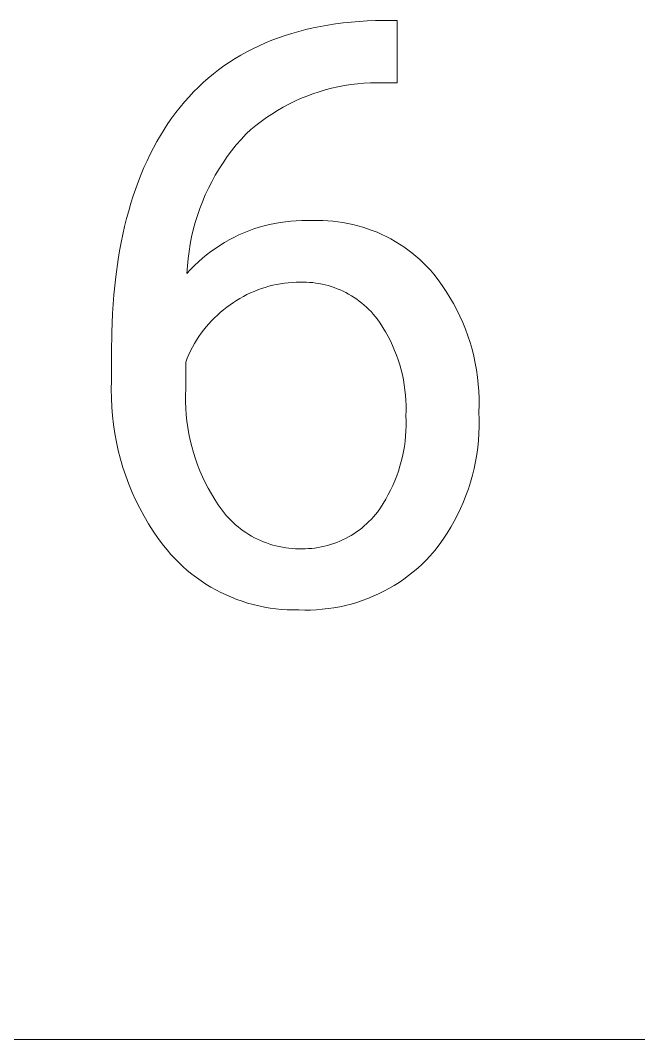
# Model space of a CAD drawing. Header units: millimetres. Extents: x 2840 to 6121, y 744 to 3036.
# Drawn here: x 5541.8 to 5574.9, y 927.5 to 982 of the extents above; entities that cross this region are included whole.
import ezdxf

# ---------------------------------------------------------------- set-up
doc = ezdxf.new("R2010")
doc.units = ezdxf.units.MM
doc.header["$MEASUREMENT"] = 0
doc.layers.add('Domyślny', color=7, linetype='Continuous', true_color=0x000000)

msp = doc.modelspace()

# ---------------------------------------------------------------- linework, layer by layer
at = {"layer": 'Domyślny', "color": 18, "lineweight": 15, "true_color": 0x000000}
for p, q in [((5557.078, 981.477), (5557.463, 981.566)), ((5557.463, 981.566), (5557.855, 981.645)), ((5557.855, 981.645), (5558.255, 981.716)), ((5558.255, 981.716), (5558.661, 981.779)), ((5558.661, 981.779), (5559.075, 981.832)), ((5559.075, 981.832), (5559.495, 981.877)), ((5559.495, 981.877), (5559.922, 981.914)), ((5559.922, 981.914), (5560.356, 981.942)), ((5560.356, 981.942), (5560.798, 981.961)), ((5560.798, 981.961), (5561.246, 981.971)), ((5561.246, 981.971), (5561.956, 981.971)), ((5561.956, 981.971), (5561.956, 978.628)), ((5555.255, 980.906), (5555.606, 981.037)), ((5555.606, 981.037), (5555.963, 981.16)), ((5555.963, 981.16), (5556.328, 981.275)), ((5556.328, 981.275), (5556.699, 981.38)), ((5556.699, 981.38), (5557.078, 981.477)), ((5553.923, 980.292), (5554.245, 980.458)), ((5554.245, 980.458), (5554.575, 980.616)), ((5554.575, 980.616), (5554.912, 980.765)), ((5554.912, 980.765), (5555.255, 980.906)), ((5552.997, 979.741), (5553.298, 979.933)), ((5553.298, 979.933), (5553.607, 980.117)), ((5553.607, 980.117), (5553.923, 980.292)), ((5552.414, 979.33), (5552.702, 979.54)), ((5552.702, 979.54), (5552.997, 979.741)), ((5551.593, 978.648), (5551.86, 978.884)), ((5551.86, 978.884), (5552.134, 979.111)), ((5552.134, 979.111), (5552.414, 979.33)), ((5551.08, 978.151), (5551.333, 978.404)), ((5551.333, 978.404), (5551.593, 978.648)), ((5558.453, 978.34), (5558.115, 978.251)), ((5558.794, 978.416), (5558.453, 978.34)), ((5559.137, 978.482), (5558.794, 978.416)), ((5559.482, 978.535), (5559.137, 978.482)), ((5559.829, 978.577), (5559.482, 978.535)), ((5560.177, 978.607), (5559.829, 978.577)), ((5560.526, 978.626), (5560.177, 978.607)), ((5560.875, 978.633), (5560.526, 978.626)), ((5561.224, 978.628), (5560.875, 978.633)), ((5561.956, 978.628), (5561.224, 978.628)), ((5550.596, 977.618), (5550.834, 977.889)), ((5550.834, 977.889), (5551.08, 978.151)), ((5556.799, 977.787), (5556.481, 977.643)), ((5557.122, 977.92), (5556.799, 977.787)), ((5557.449, 978.041), (5557.122, 977.92)), ((5557.781, 978.152), (5557.449, 978.041)), ((5558.115, 978.251), (5557.781, 978.152)), ((5550.138, 977.051), (5550.364, 977.339)), ((5550.364, 977.339), (5550.596, 977.618)), ((5555.859, 977.324), (5555.557, 977.15)), ((5556.167, 977.489), (5555.859, 977.324)), ((5556.481, 977.643), (5556.167, 977.489)), ((5549.708, 976.452), (5549.919, 976.755)), ((5549.919, 976.755), (5550.138, 977.051)), ((5554.971, 976.77), (5554.688, 976.565)), ((5555.261, 976.965), (5554.971, 976.77)), ((5555.557, 977.15), (5555.261, 976.965)), ((5549.306, 975.821), (5549.503, 976.141)), ((5549.503, 976.141), (5549.708, 976.452)), ((5554.143, 976.128), (5553.882, 975.896)), ((5554.412, 976.351), (5554.143, 976.128)), ((5554.688, 976.565), (5554.412, 976.351)), ((5549.116, 975.494), (5549.306, 975.821)), ((5553.615, 975.607), (5553.359, 975.308)), ((5553.882, 975.896), (5553.615, 975.607)), ((5548.758, 974.816), (5548.933, 975.159)), ((5548.933, 975.159), (5549.116, 975.494)), ((5553.359, 975.308), (5553.112, 975)), ((5548.428, 974.107), (5548.589, 974.466)), ((5548.589, 974.466), (5548.758, 974.816)), ((5552.877, 974.685), (5552.652, 974.361)), ((5553.112, 975), (5552.877, 974.685)), ((5548.274, 973.741), (5548.428, 974.107)), ((5552.439, 974.03), (5552.237, 973.692)), ((5552.652, 974.361), (5552.439, 974.03)), ((5548.127, 973.366), (5548.274, 973.741)), ((5552.237, 973.692), (5552.047, 973.347)), ((5547.854, 972.594), (5547.987, 972.984)), ((5547.987, 972.984), (5548.127, 973.366)), ((5551.869, 972.996), (5551.703, 972.639)), ((5552.047, 973.347), (5551.869, 972.996)), ((5547.729, 972.196), (5547.854, 972.594)), ((5551.703, 972.639), (5551.549, 972.276)), ((5547.499, 971.376), (5547.61, 971.789)), ((5547.61, 971.789), (5547.729, 972.196)), ((5551.408, 971.908), (5551.28, 971.536)), ((5551.549, 972.276), (5551.408, 971.908)), ((5547.395, 970.954), (5547.499, 971.376)), ((5551.28, 971.536), (5551.164, 971.16)), ((5555.703, 971.167), (5555.989, 971.208)), ((5555.989, 971.208), (5556.277, 971.239)), ((5556.277, 971.239), (5556.565, 971.26)), ((5556.565, 971.26), (5556.854, 971.271)), ((5556.854, 971.271), (5557.144, 971.272)), ((5557.144, 971.272), (5557.433, 971.264)), ((5557.433, 971.264), (5557.704, 971.27)), ((5557.704, 971.27), (5557.976, 971.267)), ((5557.976, 971.267), (5558.247, 971.255)), ((5558.247, 971.255), (5558.518, 971.234)), ((5558.518, 971.234), (5558.788, 971.203)), ((5558.788, 971.203), (5559.057, 971.164)), ((5547.298, 970.524), (5547.395, 970.954)), ((5551.061, 970.779), (5550.972, 970.396)), ((5551.164, 971.16), (5551.061, 970.779)), ((5553.76, 970.612), (5554.029, 970.72)), ((5554.029, 970.72), (5554.301, 970.818)), ((5554.301, 970.818), (5554.576, 970.907)), ((5554.576, 970.907), (5554.854, 970.986)), ((5554.854, 970.986), (5555.135, 971.056)), ((5555.135, 971.056), (5555.418, 971.116)), ((5555.418, 971.116), (5555.703, 971.167)), ((5559.057, 971.164), (5559.324, 971.115)), ((5559.324, 971.115), (5559.59, 971.058)), ((5559.59, 971.058), (5559.853, 970.991)), ((5559.853, 970.991), (5560.114, 970.916)), ((5560.114, 970.916), (5560.372, 970.832)), ((5560.372, 970.832), (5560.628, 970.739)), ((5560.628, 970.739), (5560.88, 970.638)), ((5547.209, 970.086), (5547.298, 970.524)), ((5550.972, 970.396), (5550.896, 970.01)), ((5552.727, 970.092), (5552.978, 970.236)), ((5552.978, 970.236), (5553.235, 970.37)), ((5553.235, 970.37), (5553.495, 970.496)), ((5553.495, 970.496), (5553.76, 970.612)), ((5560.88, 970.638), (5561.128, 970.528)), ((5561.128, 970.528), (5561.373, 970.41)), ((5561.373, 970.41), (5561.613, 970.284)), ((5561.613, 970.284), (5561.849, 970.149)), ((5561.849, 970.149), (5562.081, 970.007)), ((5547.051, 969.187), (5547.126, 969.641)), ((5547.126, 969.641), (5547.209, 970.086)), ((5550.833, 969.621), (5550.783, 969.23)), ((5550.896, 970.01), (5550.833, 969.621)), ((5551.775, 969.437), (5552.004, 969.613)), ((5552.004, 969.613), (5552.24, 969.781)), ((5552.24, 969.781), (5552.481, 969.941)), ((5552.481, 969.941), (5552.727, 970.092)), ((5562.081, 970.007), (5562.307, 969.857)), ((5562.307, 969.857), (5562.529, 969.7)), ((5562.529, 969.7), (5562.745, 969.535)), ((5546.922, 968.256), (5547.051, 969.187)), ((5550.783, 969.23), (5550.747, 968.838)), ((5551.124, 968.863), (5551.334, 969.062)), ((5551.334, 969.062), (5551.551, 969.253)), ((5551.551, 969.253), (5551.775, 969.437)), ((5562.745, 969.535), (5562.955, 969.363)), ((5562.955, 969.363), (5563.159, 969.183)), ((5563.159, 969.183), (5563.357, 968.997)), ((5550.747, 968.838), (5550.724, 968.445)), ((5550.724, 968.445), (5550.92, 968.657)), ((5550.92, 968.657), (5551.124, 968.863)), ((5563.357, 968.997), (5563.549, 968.805)), ((5563.549, 968.805), (5563.734, 968.606)), ((5563.734, 968.606), (5563.912, 968.401)), ((5546.822, 967.294), (5546.922, 968.256)), ((5555.928, 967.92), (5555.72, 967.889)), ((5556.137, 967.944), (5555.928, 967.92)), ((5556.346, 967.961), (5556.137, 967.944)), ((5556.556, 967.972), (5556.346, 967.961)), ((5556.766, 967.975), (5556.556, 967.972)), ((5556.936, 967.977), (5556.766, 967.975)), ((5557.105, 967.973), (5556.936, 967.977)), ((5557.274, 967.964), (5557.105, 967.973)), ((5557.442, 967.949), (5557.274, 967.964)), ((5557.61, 967.928), (5557.442, 967.949)), ((5557.778, 967.901), (5557.61, 967.928)), ((5563.912, 968.401), (5564.144, 968.102)), ((5564.144, 968.102), (5564.365, 967.796)), ((5554.117, 967.397), (5553.927, 967.307)), ((5554.309, 967.482), (5554.117, 967.397)), ((5554.504, 967.56), (5554.309, 967.482)), ((5554.702, 967.631), (5554.504, 967.56)), ((5554.902, 967.696), (5554.702, 967.631)), ((5555.104, 967.754), (5554.902, 967.696)), ((5555.308, 967.806), (5555.104, 967.754)), ((5555.513, 967.851), (5555.308, 967.806)), ((5555.72, 967.889), (5555.513, 967.851)), ((5557.944, 967.869), (5557.778, 967.901)), ((5558.109, 967.831), (5557.944, 967.869)), ((5558.272, 967.788), (5558.109, 967.831)), ((5558.434, 967.739), (5558.272, 967.788)), ((5558.595, 967.684), (5558.434, 967.739)), ((5558.753, 967.625), (5558.595, 967.684)), ((5558.909, 967.56), (5558.753, 967.625)), ((5559.063, 967.489), (5558.909, 967.56)), ((5559.215, 967.414), (5559.063, 967.489)), ((5559.364, 967.333), (5559.215, 967.414)), ((5564.365, 967.796), (5564.576, 967.482)), ((5564.576, 967.482), (5564.776, 967.161)), ((5546.75, 966.3), (5546.822, 967.294)), ((5553.202, 966.883), (5553.03, 966.762)), ((5553.378, 966.998), (5553.202, 966.883)), ((5553.557, 967.107), (5553.378, 966.998)), ((5553.741, 967.21), (5553.557, 967.107)), ((5553.927, 967.307), (5553.741, 967.21)), ((5559.51, 967.248), (5559.364, 967.333)), ((5559.653, 967.157), (5559.51, 967.248)), ((5559.793, 967.062), (5559.653, 967.157)), ((5559.929, 966.962), (5559.793, 967.062)), ((5560.063, 966.857), (5559.929, 966.962)), ((5560.192, 966.748), (5560.063, 966.857)), ((5564.776, 967.161), (5564.965, 966.833)), ((5564.965, 966.833), (5565.142, 966.499)), ((5546.707, 965.274), (5546.75, 966.3)), ((5552.512, 966.362), (5552.348, 966.217)), ((5552.68, 966.501), (5552.512, 966.362)), ((5552.852, 966.634), (5552.68, 966.501)), ((5553.03, 966.762), (5552.852, 966.634)), ((5560.318, 966.635), (5560.192, 966.748)), ((5560.44, 966.517), (5560.318, 966.635)), ((5560.558, 966.396), (5560.44, 966.517)), ((5560.671, 966.27), (5560.558, 966.396)), ((5565.142, 966.499), (5565.308, 966.159)), ((5551.889, 965.75), (5551.747, 965.584)), ((5552.037, 965.911), (5551.889, 965.75)), ((5552.19, 966.066), (5552.037, 965.911)), ((5552.348, 966.217), (5552.19, 966.066)), ((5560.78, 966.141), (5560.671, 966.27)), ((5560.885, 966.008), (5560.78, 966.141)), ((5561.043, 965.782), (5560.885, 966.008)), ((5561.192, 965.551), (5561.043, 965.782)), ((5565.308, 966.159), (5565.462, 965.814)), ((5565.462, 965.814), (5565.603, 965.463)), ((5546.693, 964.216), (5546.707, 965.274)), ((5551.479, 965.239), (5551.354, 965.06)), ((5551.61, 965.414), (5551.479, 965.239)), ((5551.747, 965.584), (5551.61, 965.414)), ((5561.334, 965.315), (5561.192, 965.551)), ((5561.468, 965.075), (5561.334, 965.315)), ((5565.603, 965.463), (5565.733, 965.108)), ((5551.123, 964.69), (5551.017, 964.499)), ((5551.236, 964.877), (5551.123, 964.69)), ((5551.354, 965.06), (5551.236, 964.877)), ((5561.593, 964.83), (5561.468, 965.075)), ((5561.71, 964.581), (5561.593, 964.83)), ((5565.733, 965.108), (5565.851, 964.748)), ((5565.851, 964.748), (5565.956, 964.385)), ((5546.693, 962.709), (5546.693, 964.216)), ((5550.824, 964.107), (5550.738, 963.906)), ((5550.917, 964.304), (5550.824, 964.107)), ((5551.017, 964.499), (5550.917, 964.304)), ((5561.819, 964.328), (5561.71, 964.581)), ((5561.92, 964.071), (5561.819, 964.328)), ((5565.956, 964.385), (5566.048, 964.018)), ((5550.738, 963.906), (5550.659, 963.703)), ((5550.659, 963.703), (5550.659, 962.261)), ((5562.011, 963.812), (5561.92, 964.071)), ((5562.094, 963.549), (5562.011, 963.812)), ((5566.048, 964.018), (5566.128, 963.649)), ((5566.128, 963.649), (5566.195, 963.277)), ((5562.168, 963.284), (5562.094, 963.549)), ((5562.233, 963.017), (5562.168, 963.284)), ((5562.29, 962.747), (5562.233, 963.017)), ((5566.195, 963.277), (5566.25, 962.902)), ((5546.681, 962.237), (5546.693, 962.709)), ((5562.337, 962.476), (5562.29, 962.747)), ((5562.374, 962.203), (5562.337, 962.476)), ((5566.25, 962.902), (5566.291, 962.526)), ((5566.291, 962.526), (5566.319, 962.149)), ((5546.685, 961.766), (5546.681, 962.237)), ((5550.659, 962.261), (5550.648, 961.916)), ((5562.403, 961.93), (5562.374, 962.203)), ((5562.423, 961.655), (5562.403, 961.93)), ((5566.319, 962.149), (5566.335, 961.771)), ((5546.706, 961.294), (5546.685, 961.766)), ((5550.648, 961.916), (5550.649, 961.572)), ((5550.649, 961.572), (5550.661, 961.228)), ((5562.433, 961.38), (5562.423, 961.655)), ((5562.434, 961.105), (5562.433, 961.38)), ((5566.337, 961.393), (5566.326, 961.015)), ((5566.335, 961.771), (5566.337, 961.393)), ((5546.743, 960.824), (5546.706, 961.294)), ((5550.661, 961.228), (5550.686, 960.884)), ((5550.686, 960.884), (5550.721, 960.541)), ((5562.426, 960.829), (5562.434, 961.105)), ((5566.326, 961.015), (5566.339, 960.638)), ((5546.796, 960.356), (5546.743, 960.824)), ((5546.866, 959.889), (5546.796, 960.356)), ((5550.721, 960.541), (5550.769, 960.2)), ((5562.434, 960.556), (5562.426, 960.829)), ((5562.434, 960.283), (5562.434, 960.556)), ((5566.339, 960.638), (5566.339, 960.26)), ((5546.952, 959.426), (5546.866, 959.889)), ((5550.769, 960.2), (5550.828, 959.86)), ((5550.828, 959.86), (5550.898, 959.523)), ((5562.405, 959.737), (5562.424, 960.01)), ((5562.424, 960.01), (5562.434, 960.283)), ((5566.326, 959.883), (5566.299, 959.507)), ((5566.339, 960.26), (5566.326, 959.883)), ((5547.054, 958.965), (5546.952, 959.426)), ((5550.898, 959.523), (5550.98, 959.189)), ((5562.34, 959.194), (5562.377, 959.465)), ((5562.377, 959.465), (5562.405, 959.737)), ((5566.299, 959.507), (5566.26, 959.131)), ((5547.172, 958.509), (5547.054, 958.965)), ((5550.98, 959.189), (5551.073, 958.857)), ((5551.073, 958.857), (5551.177, 958.528)), ((5562.174, 958.391), (5562.238, 958.657)), ((5562.238, 958.657), (5562.294, 958.925)), ((5562.294, 958.925), (5562.34, 959.194)), ((5566.208, 958.757), (5566.144, 958.385)), ((5566.26, 959.131), (5566.208, 958.757)), ((5547.306, 958.056), (5547.172, 958.509)), ((5551.177, 958.528), (5551.292, 958.204)), ((5551.292, 958.204), (5551.418, 957.883)), ((5562.02, 957.867), (5562.101, 958.128)), ((5562.101, 958.128), (5562.174, 958.391)), ((5566.144, 958.385), (5566.066, 958.016)), ((5547.455, 957.609), (5547.306, 958.056)), ((5547.62, 957.167), (5547.455, 957.609)), ((5551.418, 957.883), (5551.555, 957.567)), ((5551.555, 957.567), (5551.703, 957.256)), ((5561.83, 957.354), (5561.929, 957.609)), ((5561.929, 957.609), (5562.02, 957.867)), ((5565.976, 957.649), (5565.874, 957.286)), ((5566.066, 958.016), (5565.976, 957.649)), ((5547.8, 956.731), (5547.62, 957.167)), ((5551.703, 957.256), (5551.861, 956.95)), ((5561.607, 956.856), (5561.723, 957.103)), ((5561.723, 957.103), (5561.83, 957.354)), ((5565.874, 957.286), (5565.759, 956.927)), ((5547.995, 956.302), (5547.8, 956.731)), ((5551.861, 956.95), (5552.029, 956.649)), ((5552.029, 956.649), (5552.208, 956.354)), ((5561.351, 956.373), (5561.483, 956.612)), ((5561.483, 956.612), (5561.607, 956.856)), ((5565.632, 956.571), (5565.493, 956.22)), ((5565.759, 956.927), (5565.632, 956.571)), ((5548.205, 955.88), (5547.995, 956.302)), ((5552.208, 956.354), (5552.396, 956.066)), ((5552.396, 956.066), (5552.495, 955.92)), ((5561.063, 955.908), (5561.211, 956.138)), ((5561.211, 956.138), (5561.351, 956.373)), ((5565.493, 956.22), (5565.341, 955.875)), ((5548.43, 955.465), (5548.205, 955.88)), ((5548.669, 955.058), (5548.43, 955.465)), ((5552.495, 955.92), (5552.599, 955.778)), ((5552.599, 955.778), (5552.708, 955.64)), ((5552.708, 955.64), (5552.821, 955.505)), ((5552.821, 955.505), (5552.939, 955.374)), ((5560.571, 955.291), (5560.687, 955.418)), ((5560.687, 955.418), (5560.799, 955.549)), ((5560.799, 955.549), (5560.907, 955.683)), ((5560.907, 955.683), (5561.063, 955.908)), ((5565.178, 955.534), (5565.004, 955.199)), ((5565.341, 955.875), (5565.178, 955.534)), ((5548.921, 954.66), (5548.669, 955.058)), ((5552.939, 955.374), (5553.061, 955.247)), ((5553.061, 955.247), (5553.187, 955.125)), ((5553.187, 955.125), (5553.318, 955.006)), ((5553.318, 955.006), (5553.452, 954.893)), ((5553.452, 954.893), (5553.59, 954.783)), ((5560.063, 954.826), (5560.196, 954.936)), ((5560.196, 954.936), (5560.325, 955.05)), ((5560.325, 955.05), (5560.45, 955.169)), ((5560.45, 955.169), (5560.571, 955.291)), ((5564.818, 954.871), (5564.621, 954.549)), ((5565.004, 955.199), (5564.818, 954.871)), ((5549.188, 954.271), (5548.921, 954.66)), ((5553.59, 954.783), (5553.732, 954.679)), ((5553.732, 954.679), (5553.877, 954.579)), ((5553.877, 954.579), (5554.026, 954.485)), ((5554.026, 954.485), (5554.177, 954.395)), ((5554.177, 954.395), (5554.332, 954.311)), ((5554.332, 954.311), (5554.489, 954.232)), ((5559.197, 954.267), (5559.349, 954.347)), ((5559.349, 954.347), (5559.498, 954.433)), ((5559.498, 954.433), (5559.644, 954.524)), ((5559.644, 954.524), (5559.787, 954.62)), ((5559.787, 954.62), (5559.927, 954.721)), ((5559.927, 954.721), (5560.063, 954.826)), ((5564.621, 954.549), (5564.413, 954.234)), ((5549.468, 953.891), (5549.188, 954.271)), ((5549.661, 953.652), (5549.468, 953.891)), ((5554.489, 954.232), (5554.649, 954.158)), ((5554.649, 954.158), (5554.812, 954.09)), ((5554.812, 954.09), (5554.976, 954.027)), ((5554.976, 954.027), (5555.143, 953.97)), ((5555.143, 953.97), (5555.311, 953.919)), ((5555.311, 953.919), (5555.481, 953.873)), ((5555.481, 953.873), (5555.653, 953.833)), ((5555.653, 953.833), (5555.825, 953.799)), ((5555.825, 953.799), (5555.999, 953.771)), ((5555.999, 953.771), (5556.174, 953.748)), ((5556.174, 953.748), (5556.349, 953.732)), ((5557.389, 953.738), (5557.56, 953.757)), ((5557.56, 953.757), (5557.73, 953.783)), ((5557.73, 953.783), (5557.9, 953.814)), ((5557.9, 953.814), (5558.068, 953.851)), ((5558.068, 953.851), (5558.235, 953.894)), ((5558.235, 953.894), (5558.4, 953.942)), ((5558.4, 953.942), (5558.563, 953.996)), ((5558.563, 953.996), (5558.725, 954.056)), ((5558.725, 954.056), (5558.885, 954.121)), ((5558.885, 954.121), (5559.042, 954.191)), ((5559.042, 954.191), (5559.197, 954.267)), ((5564.194, 953.926), (5563.965, 953.626)), ((5564.413, 954.234), (5564.194, 953.926)), ((5549.862, 953.419), (5549.661, 953.652)), ((5550.071, 953.193), (5549.862, 953.419)), ((5556.349, 953.732), (5556.525, 953.721)), ((5556.525, 953.721), (5556.701, 953.717)), ((5556.701, 953.717), (5556.873, 953.713)), ((5556.873, 953.713), (5557.045, 953.715)), ((5557.045, 953.715), (5557.217, 953.724)), ((5557.217, 953.724), (5557.389, 953.738)), ((5563.726, 953.334), (5563.509, 953.108)), ((5563.965, 953.626), (5563.726, 953.334)), ((5550.287, 952.975), (5550.071, 953.193)), ((5550.511, 952.764), (5550.287, 952.975)), ((5550.743, 952.561), (5550.511, 952.764)), ((5563.052, 952.678), (5562.813, 952.476)), ((5563.284, 952.889), (5563.052, 952.678)), ((5563.509, 953.108), (5563.284, 952.889)), ((5550.981, 952.366), (5550.743, 952.561)), ((5551.225, 952.179), (5550.981, 952.366)), ((5551.476, 952.001), (5551.225, 952.179)), ((5562.567, 952.282), (5562.314, 952.096)), ((5562.813, 952.476), (5562.567, 952.282)), ((5551.733, 951.832), (5551.476, 952.001)), ((5551.996, 951.672), (5551.733, 951.832)), ((5552.264, 951.521), (5551.996, 951.672)), ((5561.519, 951.594), (5561.243, 951.446)), ((5561.79, 951.752), (5561.519, 951.594)), ((5562.055, 951.92), (5561.79, 951.752)), ((5562.314, 952.096), (5562.055, 951.92)), ((5552.537, 951.379), (5552.264, 951.521)), ((5552.815, 951.247), (5552.537, 951.379)), ((5553.097, 951.124), (5552.815, 951.247)), ((5553.384, 951.012), (5553.097, 951.124)), ((5560.386, 951.059), (5560.092, 950.95)), ((5560.676, 951.178), (5560.386, 951.059)), ((5560.962, 951.307), (5560.676, 951.178)), ((5561.243, 951.446), (5560.962, 951.307)), ((5553.674, 950.909), (5553.384, 951.012)), ((5553.967, 950.816), (5553.674, 950.909)), ((5554.263, 950.734), (5553.967, 950.816)), ((5554.563, 950.661), (5554.263, 950.734)), ((5554.864, 950.6), (5554.563, 950.661)), ((5555.167, 950.548), (5554.864, 950.6)), ((5555.472, 950.507), (5555.167, 950.548)), ((5555.778, 950.477), (5555.472, 950.507)), ((5556.085, 950.457), (5555.778, 950.477)), ((5557.954, 950.481), (5557.641, 950.457)), ((5558.265, 950.516), (5557.954, 950.481)), ((5558.575, 950.561), (5558.265, 950.516)), ((5558.884, 950.618), (5558.575, 950.561)), ((5559.19, 950.685), (5558.884, 950.618)), ((5559.494, 950.763), (5559.19, 950.685)), ((5559.794, 950.851), (5559.494, 950.763)), ((5560.092, 950.95), (5559.794, 950.851)), ((5556.393, 950.448), (5556.085, 950.457)), ((5556.701, 950.45), (5556.393, 950.448)), ((5557.014, 950.441), (5556.701, 950.45)), ((5557.328, 950.443), (5557.014, 950.441)), ((5557.641, 950.457), (5557.328, 950.443)), ((4880.999, 927.471), (6120.943, 927.471))]:
    msp.add_line(p, q, dxfattribs=at)

doc.saveas('drawing.dxf')
